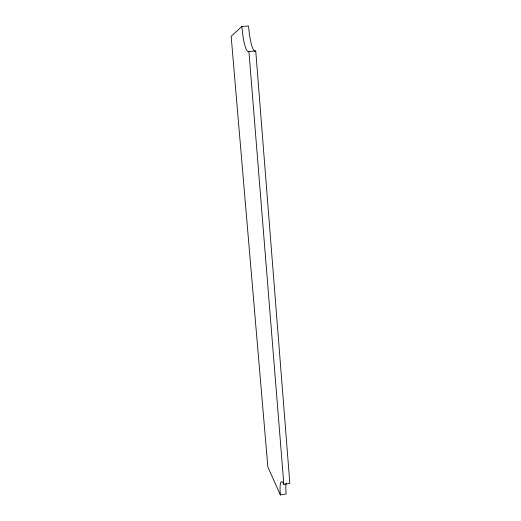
<?xml version="1.0" encoding="UTF-8"?>
<svg xmlns="http://www.w3.org/2000/svg" width="521" height="521" viewBox="0 0 521 521"><rect width="100%" height="100%" fill="white"/><g stroke="black" fill="none" stroke-linecap="round" stroke-linejoin="round"><path stroke-width="0.78" d="M280.357 494.95A25.816 3.881 80.4 0 1 283.847 484.393L289.839 483.364L255.752 51.012A29.86 5.353 86.9 0 1 248.569 26.05L241.913 26.434L231.161 36.314L267.846 466.92L280.357 494.95L286.12 493.947A25.776 4.07 80.2 0 1 286.159 483.026M241.913 26.434A29.912 5.106 86.8 0 0 248.908 51.449L255.752 51.012M248.908 51.449L283.847 484.393"/></g></svg>
